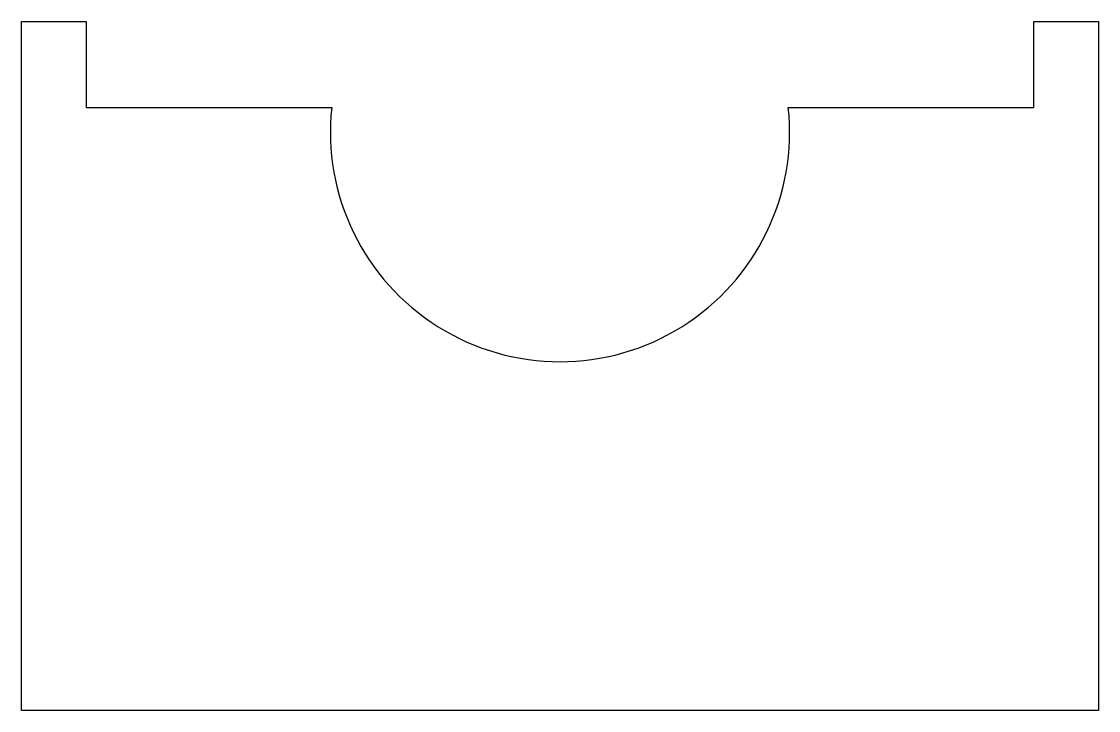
# Model space of a CAD drawing. Header units: metres. Extents: x -0.25 to 0, y -0.16 to 0.
import ezdxf

# ---------------------------------------------------------------- set-up
doc = ezdxf.new("R2010")
doc.units = ezdxf.units.M

msp = doc.modelspace()

# ---------------------------------------------------------------- linework, layer by layer
at = {"flags": 128}
msp.add_lwpolyline([(-0.25, -0.16), (-0.25, 0), (-0.235, 0), (-0.235, -0.02), (-0.178, -0.02, 1.113208), (-0.072, -0.02), (-0.015, -0.02), (-0.015, 0), (0, 0), (0, -0.16)], format="xyb", close=True, dxfattribs=at)

doc.saveas('drawing.dxf')
